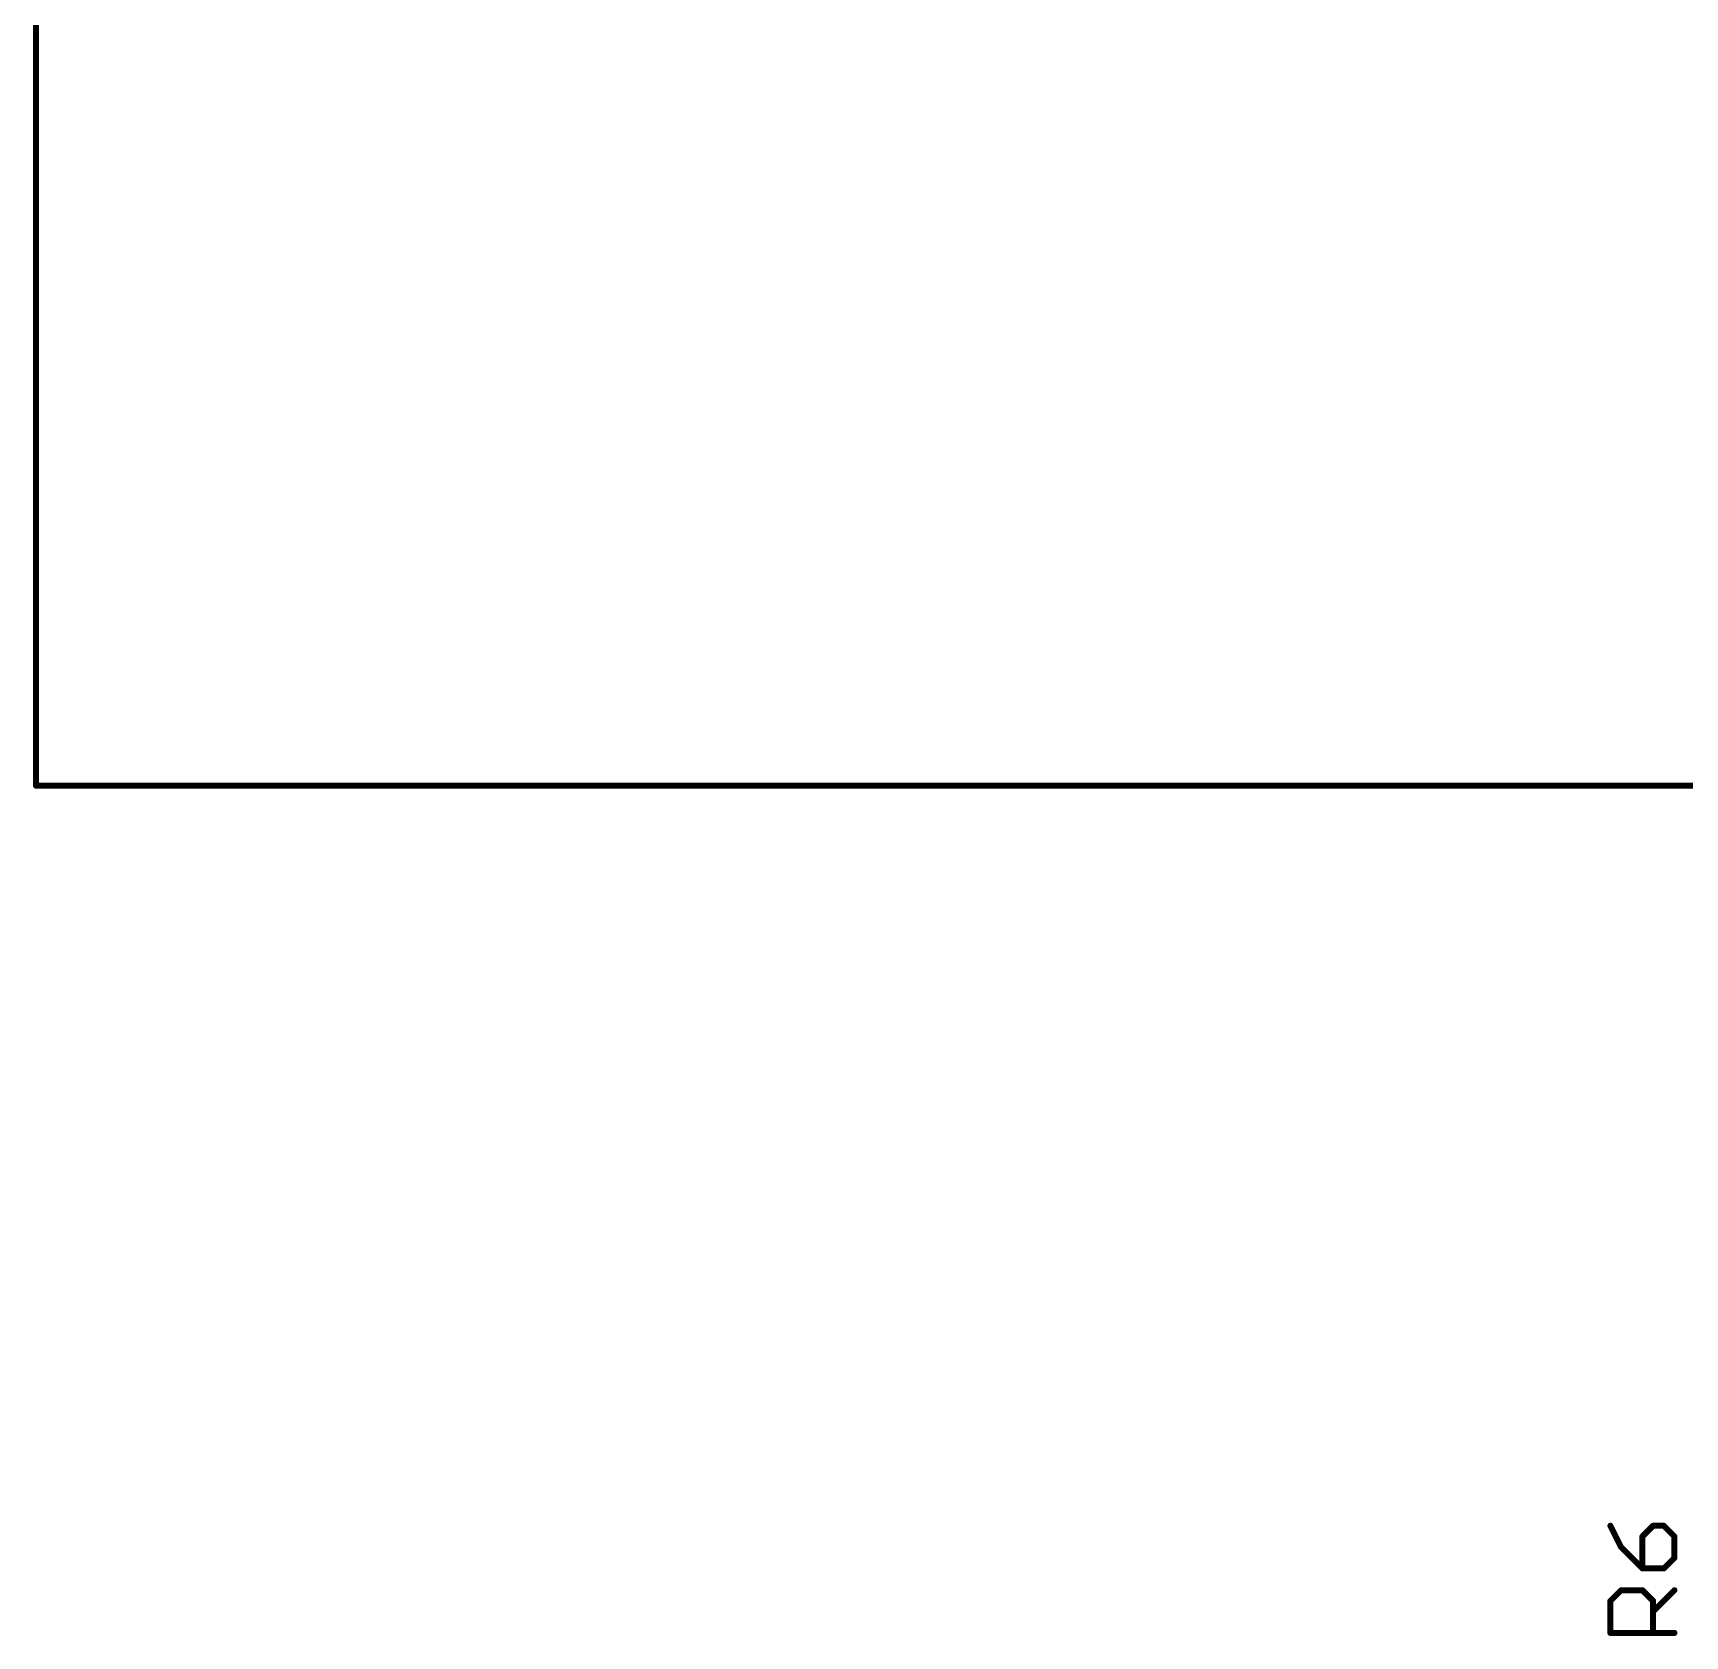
# Model space of a CAD drawing. Extents: x -252 to 307, y -160 to 272.
# Drawn here: x -61.04 to -19.09, y -3.81 to 36.89 of the extents above; entities that cross this region are included whole.
import ezdxf

# ---------------------------------------------------------------- set-up
doc = ezdxf.new("R2010")
doc.units = 0
doc.layers.add('91', color=94, linetype='CONTINUOUS')
doc.layers.add('95', color=251, linetype='CONTINUOUS')

msp = doc.modelspace()

# ---------------------------------------------------------------- linework, layer by layer
at = {"layer": '91', "const_width": 0.1524}
for points in [[(-60.96, 17.78), (-60.96, 63.5)], [(12.7, 17.78), (-60.96, 17.78)]]:
    msp.add_lwpolyline(points, dxfattribs=at)
at = {"layer": '91', "const_width": 0.0762}
for points in [[(-60.96, 17.8181, 1), (-60.96, 17.7419)], [(-60.9981, 17.78, 1), (-60.9219, 17.78)]]:
    msp.add_lwpolyline(points, format="xyb", dxfattribs=at)
at = {"layer": '95', "const_width": 0.0762}
for points in [[(-20.9477, -0.9949, 1), (-21.0159, -1.029)], [(-20.1302, -1.2832, 1), (-20.2064, -1.2832)], [(-20.1952, -1.2562, 1), (-20.1414, -1.3101)], [(-19.8971, -0.9739, 1), (-19.8971, -1.0501)], [(-19.8702, -1.0389, 1), (-19.9241, -0.985)], [(-19.599, -0.985, 1), (-19.6529, -1.0389)], [(-19.626, -1.0501, 1), (-19.626, -0.9739)], [(-19.3167, -1.2832, 1), (-19.3929, -1.2832)], [(-19.3817, -1.3101, 1), (-19.3279, -1.2562)], [(-20.6837, -1.5274, 1), (-20.7376, -1.5813)], [(-20.7447, -1.5714, 1), (-20.6765, -1.5373)], [(-20.1683, -2.0585, 1), (-20.1683, -2.1347)], [(-20.2064, -2.0966, 1), (-20.1302, -2.0966)], [(-20.1952, -2.1236, 1), (-20.1414, -2.0697)], [(-19.6529, -2.0697, 1), (-19.599, -2.1236)], [(-19.626, -2.1347, 1), (-19.626, -2.0585)], [(-19.3929, -1.8255, 1), (-19.3167, -1.8255)], [(-19.3279, -1.8524, 1), (-19.3817, -1.7985)], [(-20.9437, -2.9203, 1), (-21.0199, -2.9203)], [(-21.0087, -2.8934, 1), (-20.9548, -2.9472)], [(-20.7106, -2.611, 1), (-20.7106, -2.6872)], [(-20.6837, -2.6761, 1), (-20.7376, -2.6222)], [(-20.1414, -2.6222, 1), (-20.1952, -2.6761)], [(-20.1683, -2.6872, 1), (-20.1683, -2.611)], [(-19.859, -2.9203, 1), (-19.9352, -2.9203)], [(-19.9241, -2.9472, 1), (-19.8702, -2.8934)], [(-19.3279, -2.6761, 1), (-19.3817, -2.6222)], [(-19.9241, -3.1645, 1), (-19.8702, -3.2184)], [(-20.9818, -3.6957, 1), (-20.9818, -3.7719)], [(-21.0199, -3.7338, 1), (-20.9437, -3.7338)], [(-19.9352, -3.7338, 1), (-19.859, -3.7338)], [(-19.3548, -3.7719, 1), (-19.3548, -3.6957)]]:
    msp.add_lwpolyline(points, format="xyb", dxfattribs=at)
at = {"layer": '95', "const_width": 0.1524}
for points in [[(-20.9818, -1.012), (-20.7106, -1.5543)], [(-19.8971, -1.012), (-20.1683, -1.2832)], [(-20.1683, -1.2832), (-20.1683, -2.0966)], [(-19.626, -1.012), (-19.8971, -1.012)], [(-19.3548, -1.2832), (-19.626, -1.012)], [(-19.3548, -1.8255), (-19.3548, -1.2832)], [(-20.7106, -1.5543), (-20.1683, -2.0966)], [(-20.1683, -2.0966), (-19.626, -2.0966)], [(-19.626, -2.0966), (-19.3548, -1.8255)], [(-20.9818, -2.9203), (-20.7106, -2.6491)], [(-20.9818, -3.7338), (-20.9818, -2.9203)], [(-20.7106, -2.6491), (-20.1683, -2.6491)], [(-20.1683, -2.6491), (-19.8971, -2.9203)], [(-19.8971, -3.1915), (-19.3548, -2.6491)], [(-19.8971, -2.9203), (-19.8971, -3.7338)], [(-19.3548, -3.7338), (-20.9818, -3.7338)]]:
    msp.add_lwpolyline(points, dxfattribs=at)

doc.saveas('drawing.dxf')
